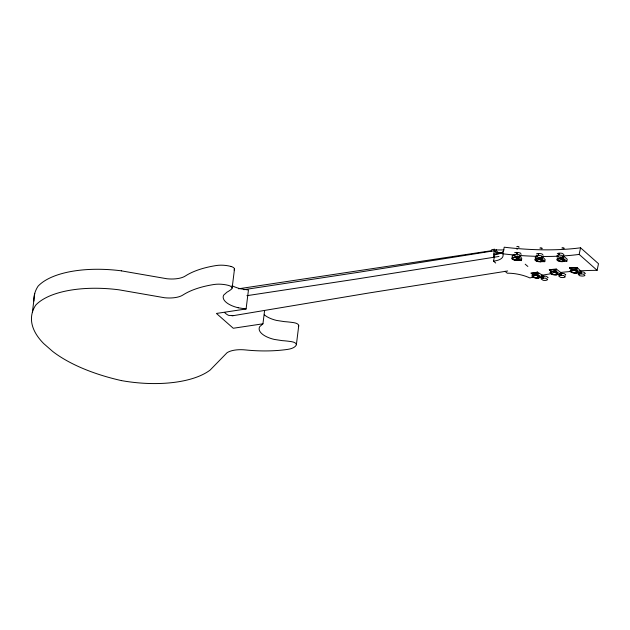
<?xml version="1.0" encoding="UTF-8"?>
<svg xmlns="http://www.w3.org/2000/svg" width="630" height="630" viewBox="0 0 630 630"><rect width="100%" height="100%" fill="white"/><g stroke="black" fill="none" stroke-linecap="round" stroke-linejoin="round"><path stroke-width="0.94" d="M549.722 270.105C549.328 270.672 549.1 269.341 556.329 269.065L561.763 273.325L564.063 273.507L565.756 274.814A4.796 1.921 12.4 0 1 565.346 275.152M538.233 254.819L538.516 254M549.691 270.396L551.289 269.916M516.828 252.921C517.545 253.37 516.183 253.41 516.891 253.441M558.889 254.496C558.18 253.701 559.527 254.481 559.038 253.685M531.263 273.774C530.806 273.672 532.177 273.349 537.382 272.05L543.847 276.168L546.045 276.2L548.045 277.46A4.796 1.914 12.5 0 1 547.777 277.846M531.602 273.625L532.318 273.916L532.885 273.27M558.771 254.418L558.526 254.048L559.322 253.984M538.398 253.977L538.233 254.433M570.095 268.238C568.859 268.286 571.063 267.632 577.174 267.53L581.6 271.869L583.955 272.168L585.333 273.499A4.796 1.921 12.3 0 1 584.805 273.798M498.826 252.976L498.59 252.472L498.724 253.166M32.374 312.37L34.737 293.391M232.123 288.06L234.486 269.073M264.6 310.511L262.946 323.804L233.265 328.254L216.429 313.449L246.094 308.976L248.456 289.997L240.55 288.784A21.68 9.474 7.1 0 1 232.029 285.658M296.376 344.689L298.738 325.702M491.51 251.205L491.699 249.685L494.424 249.252L498.865 253.024M493.416 257.339L494.424 249.252M563.519 256.087L563.118 258.095L558.621 258.355A3.764 1.433 11.4 0 1 563.677 259.749A3.764 1.433 11.4 0 1 562.338 261.513L566.835 261.253L567.236 259.245L563.519 256.087L563.11 258.095M541.855 258.489L542.257 256.473L545.163 259.655L544.753 261.663L539.973 261.639A3.764 1.425 11.5 0 0 541.918 260.064A3.764 1.425 11.5 0 0 537.075 258.465L541.855 258.489L542.257 256.473M519.419 257.457L519.695 256.119L519.419 257.457L517.238 257.308L516.931 256.402L515.009 255.945L514.23 254.685A4.796 1.819 11.6 0 1 520.041 255.079L520.782 256.331L516.931 256.402M517.238 257.308L517.513 255.969L517.246 257.316L514.403 257.119A3.764 1.425 11.6 0 1 518.939 258.93A3.764 1.425 11.6 0 1 516.34 260.261L521.356 260.599L521.766 258.591L520.317 256.237M495.676 263.025L493.51 261.119L494.904 254.512A23.357 9.111 11.9 0 0 503.441 251.275M493.51 261.119A23.357 9.111 11.9 0 0 502.834 253.803L504.228 247.196A167.257 65.237 11.9 0 0 580.561 247.803L598.5 263.71L597.106 270.317A221.437 86.373 11.9 0 0 579.498 270.876M597.106 270.317L579.167 254.41L580.561 247.803M570.197 268.183C569.11 268.451 571.512 268.419 571.788 267.789L569.567 267.632L570.764 268.27A3.764 1.512 12.3 0 0 571.016 269.49M581.6 271.869L581.167 273.845L578.214 274.334L579.584 275.672A4.796 1.921 12.3 0 0 584.908 275.483L583.522 274.152L581.167 273.845L576.741 269.514L577.174 267.53M580.167 272.869L580.592 270.884L580.159 272.861L575.56 273.026A3.764 1.512 12.3 0 0 577.119 271.239A3.764 1.512 12.3 0 0 572.142 269.679L576.741 269.514M550.478 270.483L551.352 269.648L549.218 269.616L550.533 270.215A3.764 1.504 12.4 0 0 551.132 271.475M561.763 273.325L561.33 275.31L558.7 275.987L560.385 277.31A4.796 1.921 12.4 0 0 565.323 276.791L563.63 275.483L561.33 275.31L555.896 271.042L556.329 269.065M560.101 274.341L560.535 272.357L560.094 274.334L555.825 274.782A3.764 1.504 12.4 0 0 556.762 272.822A3.764 1.504 12.4 0 0 551.628 271.491L555.896 271.042M532.318 273.916L532.374 273.648A3.764 1.504 12.5 0 0 532.791 274.499M533.917 274.704A3.764 1.504 12.5 0 0 533.13 274.79L536.949 274.034L537.382 272.05M541.942 277.216L542.383 275.231L541.934 277.216L538.115 277.964A3.764 1.504 12.5 0 0 538.886 276.271A3.764 1.504 12.5 0 0 534.815 274.735M543.847 276.168L543.406 278.145L541.186 279.043L543.186 280.311A4.796 1.914 12.5 0 0 547.604 279.444L545.604 278.184L543.406 278.145L536.949 274.034M538.359 254.811L538.815 254.355M531.578 273.577L531.381 273.522M570.709 268.537L571.733 268.057M532.539 273.286L532.948 273.003L530.988 272.955L531.437 273.436M262.946 323.804L259.702 326.686A21.68 9.474 7.1 0 0 274.16 339.397L282.059 340.617A50.762 22.168 7.1 0 1 291.58 341.673A5.489 2.402 7.1 0 1 296.273 345.004A17.396 7.599 7.1 0 1 287.705 349.382A87.31 38.139 7.1 0 1 245.44 349.933A21.404 9.348 7.1 0 0 227.084 352.698L210.168 370.03A83.766 36.587 7.1 0 1 121.503 380.607M562.023 257.166L563.527 256.701L562.078 255.441A4.796 1.827 11.4 0 0 556.873 255.748L558.361 257.009L562.023 257.166L566.835 261.253M224.65 312.543A24.389 12.167 80.9 0 0 228.855 315.433L233.596 315.52M541.005 257.552L542.729 257.205L541.595 255.938A4.796 1.819 11.5 0 0 536.059 255.914L537.225 257.19L541.005 257.552L544.753 261.663M232.045 315.874L368.715 293.013L507.701 270.979M493.833 254.016L501.133 253.457A13.584 10.19 -49.5 0 1 494.235 250.772L357.391 272.467L243.834 289.69M498.976 256.457L356.572 279.035L246.897 295.675M238.612 288.784L491.526 250.693M498.629 252.827L502.535 252.693M496.393 249.96L504.071 249.945M516.75 253.244L516.364 253.394L517.285 253.457M516.836 249.118L517.387 249.157M246.094 308.976L238.187 307.771M121.346 270.853L166.981 278.767A21.404 9.348 7.1 0 0 185.338 276.003A87.31 38.139 7.1 0 1 216.31 265.529A17.396 7.599 7.1 0 1 230.879 266.419M540.288 277.546L541.95 278.436M558.243 274.538L559.7 275.475M527.853 266.459L525.192 264.19M578.167 272.94L579.411 273.908M494.235 250.772L495.716 252.024M505.071 271.294L507.245 273.2A23.263 9.072 11.9 0 1 529.909 277.94A221.437 86.373 11.9 0 1 533.933 276.972M563.937 254.693L562.48 253.441A4.796 1.827 11.4 0 0 557.274 253.74M560.306 257.268L561.157 258.205M543.131 255.197L542.005 253.937A4.796 1.819 11.5 0 0 536.469 253.906M539.178 257.544L539.776 258.473M518.852 256.536L521.356 260.599M521.191 254.323L520.451 253.079A4.796 1.819 11.6 0 0 514.639 252.685M121.495 380.614A122.464 53.495 7.1 0 1 52.605 351.382L43.675 343.555A122.464 53.495 7.1 0 1 35.705 305.156A83.766 36.587 7.1 0 1 118.983 289.816L164.619 297.754A21.404 9.348 7.1 0 0 182.968 294.99A87.31 38.139 7.1 0 1 213.948 284.508A17.396 7.599 7.1 0 1 228.509 285.406A5.489 2.402 7.1 0 1 231.651 288.965A50.762 22.168 7.1 0 1 226.973 292.162L223.737 295.053A21.68 9.474 7.1 0 0 238.195 307.763M230.879 266.419A5.489 2.402 7.1 0 1 234.021 269.986M121.354 270.829A83.766 36.587 7.1 0 0 38.084 286.177A122.464 53.495 7.1 0 0 33.862 300.99M298.352 326.529A17.396 7.599 7.1 0 0 298.636 326.017A5.489 2.402 7.1 0 0 293.942 322.686A50.762 22.168 7.1 0 0 284.429 321.631L276.523 320.418A21.68 9.474 7.1 0 1 264.324 314.811M562.306 248.346A1.126 0.441 12.2 0 1 562.377 247.692A1.126 0.441 12.2 0 1 563.992 248.07A1.126 0.441 12.2 0 1 563.637 248.661M557.188 257.3A3.764 1.433 11.4 0 1 558.259 256.457M553.479 271.845A3.063 1.228 12.4 0 1 556.621 273.995A3.063 1.228 12.4 0 1 551.99 273.837A3.063 1.228 12.4 0 1 552.022 271.798M552.061 269.514A3.764 1.504 12.4 0 1 554.825 269.766M551.872 269.931A3.063 1.228 12.4 0 1 554.699 270.026M533.563 272.806A3.764 1.504 12.5 0 1 536.217 272.892M538.036 273.467A3.764 1.504 12.5 0 1 538.776 273.861M534.027 273.105A3.063 1.221 12.5 0 1 535.405 273.058M576.718 272.247A3.063 1.228 12.3 0 1 571.827 271.908A3.063 1.228 12.3 0 1 572.702 269.986A3.063 1.228 12.3 0 1 576.852 271.955M572.576 267.703A3.764 1.512 12.3 0 1 575.387 268.104M572.253 268.081A3.063 1.228 12.3 0 1 573.631 268.034M544.115 261.174A0.843 0.693 -42.4 0 1 543.044 261.166M540.249 248.401A1.126 0.441 12.2 0 1 540.524 247.795A1.126 0.441 12.2 0 1 542.099 248.251A1.126 0.441 12.2 0 1 541.556 248.779M535.531 258.024A3.764 1.425 11.5 0 1 537.477 256.457M535.941 257.386A3.063 1.165 11.5 0 1 536.524 256.914M520.073 260.245A0.843 0.732 -31.7 0 1 519.459 259.812M516.891 246.85A1.126 0.449 12.2 0 1 517.498 246.432A1.126 0.449 12.2 0 1 518.868 246.834A1.126 0.449 12.2 0 1 518.75 247.393M512.592 256.859A3.764 1.425 11.6 0 1 514.812 255.111M541.446 275.389A221.437 86.373 11.9 0 1 550.179 273.877M561.18 272.412A221.437 86.373 11.9 0 1 570.748 271.475M579.167 254.41A167.257 65.237 11.9 0 1 563.496 255.914M558.306 256.19A167.257 65.237 11.9 0 1 543.052 256.449M536.571 256.331A167.257 65.237 11.9 0 1 520.412 255.512M514.6 255.032A167.257 65.237 11.9 0 1 502.834 253.803M496.18 249.811L496.487 250.291L496.18 249.811M558.353 260.411A3.063 1.165 11.4 0 0 563.385 260.741A3.063 1.165 11.4 0 0 559.692 258.654A3.063 1.165 11.4 0 0 558.353 260.411M557.833 260.71A3.764 1.433 11.4 0 0 564.015 261.103A3.764 1.433 11.4 0 0 559.471 258.552A3.764 1.433 11.4 0 0 557.833 260.71M558.322 260.599A3.063 1.165 11.4 0 0 563.354 260.922A3.063 1.165 11.4 0 0 559.653 258.843A3.063 1.165 11.4 0 0 558.322 260.599M554.998 270.861A0.843 0.591 -51.9 0 0 555.581 269.569A0.843 0.591 -51.9 0 0 554.337 269.994A0.843 0.591 -51.9 0 0 554.967 270.837A0.843 0.591 -51.9 0 0 555.55 269.545A0.843 0.591 -51.9 0 0 554.369 270.018A0.843 0.591 -51.9 0 0 554.998 270.861M551.297 274.058A3.764 1.504 12.4 0 0 557.314 274.263A3.764 1.504 12.4 0 0 552.447 271.648A3.764 1.504 12.4 0 0 551.297 274.058M551.746 273.916A3.063 1.228 12.4 0 0 556.636 274.089A3.063 1.228 12.4 0 0 552.675 271.955A3.063 1.228 12.4 0 0 551.746 273.916M536.146 273.924A0.843 0.52 -57.5 0 0 536.705 272.609A0.843 0.52 -57.5 0 0 535.61 273.144A0.843 0.52 -57.5 0 0 536.146 273.924M533.413 276.814A3.063 1.221 12.5 0 0 538.485 277.279A3.063 1.221 12.5 0 0 534.965 275.042A3.063 1.221 12.5 0 0 533.413 276.814M532.87 277.098A3.764 1.504 12.5 0 0 539.099 277.665A3.764 1.504 12.5 0 0 534.775 274.916A3.764 1.504 12.5 0 0 532.87 277.098M533.374 276.995A3.063 1.221 12.5 0 0 538.445 277.46A3.063 1.221 12.5 0 0 534.925 275.223A3.063 1.221 12.5 0 0 533.374 276.995M575.773 269.27A0.843 0.654 -45.6 0 0 576.379 267.994A0.843 0.654 -45.6 0 0 575.08 268.372A0.843 0.654 -45.6 0 0 575.773 269.27M571.095 272.081A3.764 1.512 12.3 0 0 577.332 272.632A3.764 1.512 12.3 0 0 573.009 269.892A3.764 1.512 12.3 0 0 571.095 272.081M571.599 271.979A3.063 1.228 12.3 0 0 576.678 272.436A3.063 1.228 12.3 0 0 573.158 270.199A3.063 1.228 12.3 0 0 571.599 271.979M536.713 260.686A3.063 1.165 11.5 0 0 541.509 260.71A3.063 1.165 11.5 0 0 537.343 258.757A3.063 1.165 11.5 0 0 536.713 260.686M536.264 261.017A3.764 1.425 11.5 0 0 542.154 261.041A3.764 1.425 11.5 0 0 537.036 258.647A3.764 1.425 11.5 0 0 536.264 261.017M536.673 260.867A3.063 1.165 11.5 0 0 541.469 260.891A3.063 1.165 11.5 0 0 537.303 258.946A3.063 1.165 11.5 0 0 536.673 260.867M513.253 259.158A3.063 1.158 11.6 0 0 518.277 259.497A3.063 1.158 11.6 0 0 514.584 257.41A3.063 1.158 11.6 0 0 513.253 259.158M512.726 259.45A3.764 1.425 11.6 0 0 518.907 259.867A3.764 1.425 11.6 0 0 514.363 257.308A3.764 1.425 11.6 0 0 512.726 259.45M513.214 259.347A3.063 1.158 11.6 0 0 518.238 259.686A3.063 1.158 11.6 0 0 514.545 257.599A3.063 1.158 11.6 0 0 513.214 259.347"/></g></svg>
